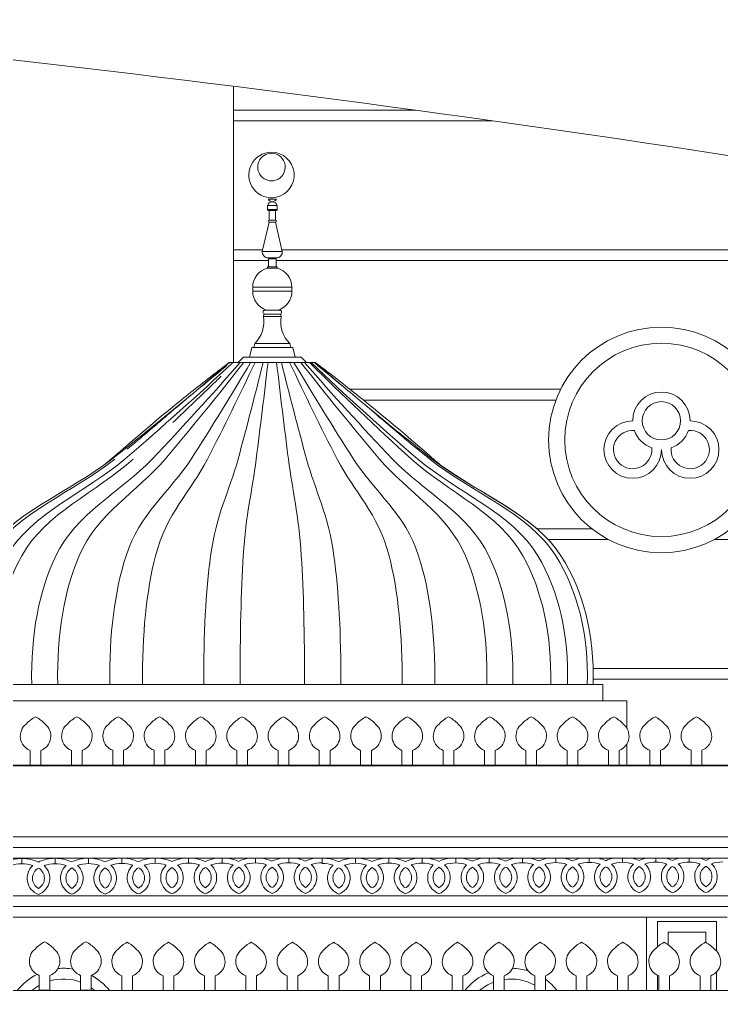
# Model space of a CAD drawing. Header units: inches. Extents: x -6210 to 141093, y -2740 to 21225.
# Drawn here: x 94578.4 to 94709.1, y 3374.3 to 3555.2 of the extents above; entities that cross this region are included whole.
import ezdxf

# ---------------------------------------------------------------- set-up
doc = ezdxf.new("R2010")
doc.units = ezdxf.units.IN
doc.header["$LTSCALE"] = 100
doc.header["$MEASUREMENT"] = 0
doc.layers.add('car area', color=53, linetype='Continuous')

msp = doc.modelspace()

# ---------------------------------------------------------------- linework, layer by layer
at = {"layer": 'car area', "linetype": 'Continuous', "lineweight": 0, "extrusion": (0, 1, 0)}
for p, q in [((94618.28068, 3542.77131), (94618.28068, 3491.33662)), ((94652.10788, 3538.33662), (94618.28068, 3538.33662)), ((94666.55679, 3536.33662), (94618.28068, 3536.33662)), ((94624.60415, 3520.5389), (94624.56385, 3519.85375)), ((94626.3679, 3520.5389), (94624.60415, 3520.5389)), ((94626.3679, 3520.5389), (94624.60415, 3520.5389)), ((94626.25975, 3521.77353), (94624.73591, 3521.77353)), ((94626.3679, 3520.5389), (94626.4082, 3519.85375)), ((94626.4082, 3519.85375), (94624.56385, 3519.85375)), ((94626.4082, 3519.85375), (94624.56385, 3519.85375)), ((94626.22393, 3519.65832), (94624.74812, 3519.65832)), ((94624.92154, 3519.65832), (94624.92154, 3517.8124)), ((94626.05051, 3519.65832), (94626.05051, 3517.8124)), ((94624.92154, 3517.44322), (94623.62515, 3512.0188)), ((94626.05051, 3517.8124), (94624.92154, 3517.8124)), ((94626.05051, 3517.8124), (94624.92154, 3517.8124)), ((94626.05051, 3517.44322), (94624.92154, 3517.44322)), ((94626.05051, 3517.44322), (94624.92154, 3517.44322)), ((94626.05051, 3517.44322), (94627.3469, 3512.0188)), ((94623.70111, 3512.33662), (94618.28068, 3512.33662)), ((94627.3469, 3512.0188), (94623.62515, 3512.0188)), ((94627.3469, 3512.0188), (94623.62515, 3512.0188)), ((94809.28068, 3512.33662), (94627.27095, 3512.33662)), ((94624.77304, 3510.33662), (94618.28068, 3510.33662)), ((94626.24516, 3510.79791), (94624.72689, 3510.79791)), ((94626.19902, 3510.61332), (94624.77304, 3510.61332)), ((94624.77304, 3510.61332), (94624.77304, 3509.13658)), ((94626.19902, 3510.61332), (94626.19902, 3509.13658)), ((94809.28068, 3510.33662), (94626.19902, 3510.33662)), ((94626.38361, 3509.13658), (94624.58845, 3509.13658)), ((94624.58845, 3509.13658), (94624.58845, 3508.90272)), ((94626.38361, 3508.90272), (94624.58845, 3508.90272)), ((94626.38361, 3508.90272), (94624.58845, 3508.90272)), ((94626.38361, 3509.13658), (94626.38361, 3508.90272)), ((94629.13815, 3505.33185), (94621.83391, 3505.33185)), ((94629.13815, 3504.59348), (94621.83391, 3504.59348)), ((94621.88005, 3505.33185), (94621.88005, 3504.59348)), ((94629.092, 3505.33185), (94629.092, 3504.59348)), ((94626.85882, 3501.08623), (94624.11323, 3501.08623)), ((94626.85882, 3500.34787), (94624.11323, 3500.34787)), ((94627.13826, 3499.91715), (94623.83379, 3499.91715)), ((94627.13826, 3499.91715), (94623.83379, 3499.91715)), ((94622.20639, 3494.84177), (94622.03138, 3494.1034)), ((94628.76566, 3494.84177), (94622.20639, 3494.84177)), ((94628.76566, 3494.84177), (94622.20639, 3494.84177)), ((94628.76566, 3494.84177), (94628.94067, 3494.1034)), ((94621.65197, 3494.1034), (94621.23502, 3492.34424)), ((94629.32008, 3494.1034), (94621.65197, 3494.1034)), ((94629.32008, 3494.1034), (94621.65197, 3494.1034)), ((94629.32008, 3494.1034), (94629.73704, 3492.34424)), ((94617.48603, 3491.33662), (94617.52603, 3491.33662)), ((94617.52603, 3491.33662), (94617.66871, 3491.33662)), ((94617.66871, 3491.33662), (94618.16252, 3491.33662)), ((94618.16252, 3491.33662), (94618.57661, 3491.33662)), ((94618.57661, 3491.33662), (94619.51589, 3491.33662)), ((94620.12768, 3492.34424), (94619.13575, 3491.33662)), ((94619.51589, 3491.33662), (94620.16085, 3491.33662)), ((94630.84437, 3492.34424), (94620.12768, 3492.34424)), ((94630.84437, 3492.34424), (94620.12768, 3492.34424)), ((94620.16085, 3491.33662), (94621.45366, 3491.33662)), ((94621.45366, 3491.33662), (94622.26636, 3491.33662)), ((94622.26636, 3491.33662), (94623.78615, 3491.33662)), ((94623.78615, 3491.33662), (94624.68703, 3491.33662)), ((94624.68703, 3491.33662), (94626.28503, 3491.33662)), ((94626.28503, 3491.33662), (94627.18591, 3491.33662)), ((94627.18591, 3491.33662), (94628.7057, 3491.33662)), ((94628.7057, 3491.33662), (94629.51839, 3491.33662)), ((94629.51839, 3491.33662), (94630.8112, 3491.33662)), ((94630.8112, 3491.33662), (94631.45616, 3491.33662)), ((94630.84437, 3492.34424), (94631.83631, 3491.33662)), ((94631.45616, 3491.33662), (94632.39544, 3491.33662)), ((94632.39544, 3491.33662), (94632.7152, 3491.33662)), ((94632.7152, 3491.33662), (94633.30334, 3491.33662)), ((94633.30334, 3491.33662), (94633.42014, 3491.33662)), ((94633.42014, 3491.33662), (94633.48603, 3491.33662)), ((94679.15216, 3486.33662), (94639.92936, 3486.33662)), ((94678.27314, 3484.33662), (94642.43569, 3484.33662)), ((94685.00014, 3460.33662), (94674.77847, 3460.33662)), ((94688.09023, 3458.33662), (94676.87111, 3458.33662)), ((94809.28068, 3458.33662), (94707.73314, 3458.33662)), ((94809.28068, 3434.33662), (94685.18997, 3434.33662)), ((94809.28068, 3432.33662), (94685.20503, 3432.33662)), ((94686.98603, 3431.33662), (94563.98603, 3431.33662)), ((94686.98603, 3428.33662), (94686.98603, 3431.33662)), ((94691.48603, 3428.33662), (94559.48603, 3428.33662)), ((94691.48603, 3423.21237), (94691.48603, 3428.33662)), ((94580.42353, 3416.3398), (94580.42352, 3419.08541)), ((94582.42352, 3419.08541), (94582.42353, 3416.33981)), ((94588.11103, 3416.33993), (94588.11102, 3419.08554)), ((94590.11102, 3419.08554), (94590.11103, 3416.33993)), ((94595.79853, 3416.34005), (94595.79852, 3419.08566)), ((94597.79852, 3419.08566), (94597.79853, 3416.34005)), ((94603.48603, 3416.34017), (94603.48602, 3419.08578)), ((94605.48602, 3419.08578), (94605.48603, 3416.34017)), ((94611.17353, 3416.33959), (94611.17352, 3419.0852)), ((94613.17352, 3419.0852), (94613.17353, 3416.3396)), ((94618.86103, 3416.33972), (94618.86102, 3419.08533)), ((94620.86102, 3419.08533), (94620.86103, 3416.33972)), ((94626.54853, 3416.33984), (94626.54852, 3419.08545)), ((94628.54852, 3419.08545), (94628.54853, 3416.33984)), ((94634.23603, 3416.33961), (94634.23602, 3419.08522)), ((94636.23602, 3419.08522), (94636.23603, 3416.33961)), ((94641.92353, 3416.33973), (94641.92352, 3419.08534)), ((94643.92352, 3419.08534), (94643.92353, 3416.33973)), ((94649.61103, 3416.33962), (94649.61102, 3419.08523)), ((94651.61102, 3419.08523), (94651.61103, 3416.33962)), ((94657.29853, 3416.33974), (94657.29852, 3419.08535)), ((94659.29852, 3419.08535), (94659.29853, 3416.33975)), ((94664.98603, 3416.33987), (94664.98602, 3419.08548)), ((94666.98602, 3419.08548), (94666.98603, 3416.33987)), ((94672.67353, 3416.33964), (94672.67352, 3419.08525)), ((94674.67352, 3419.08525), (94674.67353, 3416.33964)), ((94680.36103, 3416.33976), (94680.36102, 3419.08537)), ((94682.36102, 3419.08537), (94682.36103, 3416.33976)), ((94688.04853, 3416.33988), (94688.04852, 3419.08549)), ((94690.04852, 3419.08549), (94690.04853, 3416.33988)), ((94691.48603, 3416.33662), (94691.48603, 3420.28287)), ((94695.73603, 3416.34), (94695.73602, 3419.08561)), ((94697.73602, 3419.08561), (94697.73603, 3416.34001)), ((94703.42353, 3416.34013), (94703.42352, 3419.08574)), ((94705.42352, 3419.08574), (94705.42353, 3416.34013)), ((94831.98603, 3416.33662), (94503.72226, 3416.33662)), ((94537.9757, 3416.22445), (94627.79163, 3416.22445)), ((94582.42353, 3416.33981), (94580.42353, 3416.3398)), ((94590.11103, 3416.33993), (94588.11103, 3416.33993)), ((94597.79853, 3416.34005), (94595.79853, 3416.34005)), ((94605.48603, 3416.34017), (94603.48603, 3416.34017)), ((94613.17353, 3416.3396), (94611.17353, 3416.33959)), ((94620.86103, 3416.33972), (94618.86103, 3416.33972)), ((94628.54853, 3416.33984), (94626.54853, 3416.33984)), ((94627.79163, 3416.22445), (94831.98603, 3416.22445)), ((94636.23603, 3416.33961), (94634.23603, 3416.33961)), ((94643.92353, 3416.33973), (94641.92353, 3416.33973)), ((94651.61103, 3416.33962), (94649.61103, 3416.33962)), ((94659.29853, 3416.33975), (94657.29853, 3416.33974)), ((94666.98603, 3416.33987), (94664.98603, 3416.33987)), ((94674.67353, 3416.33964), (94672.67353, 3416.33964)), ((94682.36103, 3416.33976), (94680.36103, 3416.33976)), ((94690.04853, 3416.33988), (94688.04853, 3416.33988)), ((94697.73603, 3416.34001), (94695.73603, 3416.34)), ((94705.42353, 3416.34013), (94703.42353, 3416.34013)), ((94537.9757, 3402.99292), (94627.79163, 3402.99292)), ((94831.98603, 3402.99292), (94627.79163, 3402.99292)), ((94831.98603, 3400.99292), (94521.43442, 3400.99292)), ((94521.45427, 3398.99292), (94831.98603, 3398.99292)), ((94585.07044, 3398.97048), (94585.07044, 3397.97322)), ((94585.07044, 3397.97322), (94585.07044, 3398.97048)), ((94591.28254, 3398.99292), (94591.28254, 3397.99648)), ((94591.28254, 3397.99648), (94591.28254, 3398.99292)), ((94597.49464, 3398.99292), (94597.49464, 3398.01973)), ((94597.49464, 3398.01973), (94597.49464, 3398.99292)), ((94603.70674, 3398.99292), (94603.70674, 3398.04299)), ((94603.70674, 3398.04299), (94603.70674, 3398.99292)), ((94609.91884, 3398.99292), (94609.91884, 3398.06625)), ((94609.91884, 3398.06625), (94609.91884, 3398.99292)), ((94616.13094, 3398.99292), (94616.13094, 3398.0895)), ((94616.13094, 3398.0895), (94616.13094, 3398.99292)), ((94622.34304, 3398.99292), (94622.34304, 3398.11276)), ((94622.34304, 3398.11276), (94622.34304, 3398.99292)), ((94628.55514, 3398.99292), (94628.55514, 3398.13602)), ((94628.55514, 3398.13602), (94628.55514, 3398.99292)), ((94634.76724, 3398.99292), (94634.76724, 3398.15927)), ((94634.76724, 3398.01701), (94634.76724, 3398.99292)), ((94640.97934, 3398.99292), (94640.97934, 3398.04026)), ((94640.97934, 3398.04026), (94640.97934, 3398.99292)), ((94647.19144, 3398.99292), (94647.19144, 3398.06352)), ((94647.19144, 3398.06352), (94647.19144, 3398.99292)), ((94653.40354, 3398.99292), (94653.40354, 3398.08678)), ((94653.40354, 3398.08678), (94653.40354, 3398.99292)), ((94659.61564, 3398.99292), (94659.61564, 3398.11003)), ((94659.61564, 3398.11003), (94659.61564, 3398.99292)), ((94665.82774, 3398.99292), (94665.82774, 3398.13329)), ((94665.82774, 3398.13329), (94665.82774, 3398.99292)), ((94672.03984, 3398.99292), (94672.03984, 3398.15655)), ((94672.03984, 3398.15655), (94672.03984, 3398.99292)), ((94678.25194, 3398.99292), (94678.25194, 3398.1798)), ((94678.25194, 3398.1798), (94678.25194, 3398.99292)), ((94684.46404, 3398.99292), (94684.46404, 3398.20306)), ((94684.46404, 3398.20306), (94684.46404, 3398.99292)), ((94690.67614, 3398.99292), (94690.67614, 3398.22632)), ((94690.67614, 3398.22632), (94690.67614, 3398.99292)), ((94696.88824, 3398.99292), (94696.88824, 3398.24957)), ((94696.88824, 3398.24957), (94696.88824, 3398.99292)), ((94703.10034, 3398.99292), (94703.10034, 3398.27283)), ((94703.10034, 3398.27283), (94703.10034, 3398.99292)), ((94578.85834, 3398.94722), (94578.85834, 3397.94996)), ((94578.85834, 3397.94996), (94578.85834, 3398.94722)), ((94831.98603, 3391.99292), (94521.52374, 3391.99292)), ((94521.54358, 3389.99292), (94831.98603, 3389.99292)), ((94627.79163, 3387.99292), (94537.9757, 3387.99292)), ((94627.79163, 3387.99292), (94695.156, 3387.99292)), ((94695.156, 3387.99292), (94695.156, 3374.33662)), ((94695.156, 3387.99292), (94710.156, 3387.99292)), ((94697.17819, 3387.22445), (94708.17819, 3387.22445)), ((94697.17819, 3382.49358), (94697.17819, 3387.22445)), ((94708.17819, 3387.22445), (94708.17819, 3381.68315)), ((94706.17819, 3385.22445), (94699.17819, 3385.22445)), ((94699.17819, 3385.22445), (94699.17819, 3382.85856)), ((94706.17819, 3383.28708), (94706.17819, 3385.22445)), ((94708.17819, 3377.80674), (94708.17819, 3374.33662)), ((94582.10771, 3377.17572), (94582.10771, 3374.43011)), ((94584.10771, 3374.43011), (94584.10771, 3377.17572)), ((94589.79521, 3377.1756), (94589.79521, 3374.42999)), ((94591.79521, 3374.42999), (94591.79521, 3377.1756)), ((94597.47226, 3377.08255), (94597.47226, 3374.33694)), ((94599.47226, 3374.33694), (94599.47226, 3377.08255)), ((94605.15976, 3377.08277), (94605.15976, 3374.33717)), ((94607.15976, 3374.33716), (94607.15976, 3377.08277)), ((94612.84726, 3377.08265), (94612.84726, 3374.33704)), ((94614.84726, 3374.33704), (94614.84726, 3377.08265)), ((94620.53476, 3377.08253), (94620.53476, 3374.33692)), ((94622.53476, 3374.33692), (94622.53476, 3377.08253)), ((94628.22226, 3377.08264), (94628.22226, 3374.33703)), ((94630.22226, 3374.33703), (94630.22226, 3377.08264)), ((94635.90976, 3377.08252), (94635.90976, 3374.33691)), ((94637.90976, 3374.33691), (94637.90976, 3377.08252)), ((94643.59726, 3377.08251), (94643.59726, 3374.33691)), ((94645.59726, 3374.3369), (94645.59726, 3377.08251)), ((94651.28476, 3377.08297), (94651.28476, 3374.33737)), ((94653.28476, 3374.33736), (94653.28476, 3377.08297)), ((94658.97226, 3377.08285), (94658.97226, 3374.33724)), ((94660.97226, 3374.33724), (94660.97226, 3377.08285)), ((94666.65976, 3377.08273), (94666.65976, 3374.33712)), ((94668.65976, 3374.33712), (94668.65976, 3377.08273)), ((94674.34726, 3377.08261), (94674.34726, 3374.337)), ((94676.34726, 3374.337), (94676.34726, 3377.08261)), ((94682.03476, 3377.08249), (94682.03476, 3374.33688)), ((94684.03476, 3374.33688), (94684.03476, 3377.08249)), ((94689.72226, 3377.0826), (94689.72226, 3374.33699)), ((94691.72226, 3374.33699), (94691.72226, 3377.0826)), ((94697.17819, 3374.33662), (94697.17819, 3377.18137)), ((94697.40976, 3377.08247), (94697.40976, 3374.33687)), ((94699.40976, 3374.33686), (94699.40976, 3377.08247)), ((94705.09726, 3377.08282), (94705.09726, 3374.33721)), ((94707.09726, 3374.33721), (94707.09726, 3377.08282)), ((94876.47032, 3374.33662), (94503.74388, 3374.33662)), ((94582.10771, 3374.43011), (94584.10771, 3374.43011)), ((94589.79521, 3374.42999), (94591.79521, 3374.42999)), ((94597.47226, 3374.33694), (94599.47226, 3374.33694)), ((94605.15976, 3374.33717), (94607.15976, 3374.33716)), ((94612.84726, 3374.33704), (94614.84726, 3374.33704)), ((94620.53476, 3374.33692), (94622.53476, 3374.33692)), ((94628.22226, 3374.33703), (94630.22226, 3374.33703)), ((94635.90976, 3374.33691), (94637.90976, 3374.33691)), ((94643.59726, 3374.33691), (94645.59726, 3374.3369)), ((94651.28476, 3374.33737), (94653.28476, 3374.33736)), ((94658.97226, 3374.33724), (94660.97226, 3374.33724)), ((94666.65976, 3374.33712), (94668.65976, 3374.33712)), ((94674.34726, 3374.337), (94676.34726, 3374.337)), ((94682.03476, 3374.33688), (94684.03476, 3374.33688)), ((94689.72226, 3374.33699), (94691.72226, 3374.33699)), ((94697.40976, 3374.33687), (94699.40976, 3374.33686)), ((94699.17819, 3374.33686), (94699.17819, 3374.33662)), ((94705.09726, 3374.33721), (94707.09726, 3374.33721)), ((94706.17819, 3374.33662), (94706.17819, 3374.33721))]:
    msp.add_line(p, q, dxfattribs=at)
at = {"layer": 'car area', "linetype": 'Continuous', "lineweight": 0}
for centre, radius in [((94697.91169, 3476.89838), 21), ((94697.91169, 3476.89838), 18), ((94697.91169, 3480.4658), 3.56742)]:
    msp.add_circle(centre, radius, dxfattribs=at)
for centre, radius, start, end in [((94196.10471, 188.50168), 3423.06633, 78.99092358, 84.84426439), ((94194.928, 182.26676), 3387.06633, 79.54973553, 84.76932685), ((94625.35752, 3526.25682), 4.24062, 90.3154896, 282.0113987), ((94625.35623, 3527.73517), 2.57763, 90.4359276, 286.2804053), ((94625.31124, 3526.25182), 4.24561, 282.6363477, 89.6905406), ((94625.31124, 3527.72856), 2.58429, 287.2789929, 89.43734), ((94625.51141, 3520.35724), 0.92526, 91.5717031, 168.6771959), ((94625.52321, 3522.15834), 0.87631, 206.0479493, 268.3404788), ((94625.46065, 3520.35724), 0.92526, 11.3228041, 88.4282969), ((94625.47245, 3522.15834), 0.87631, 271.6595212, 333.9520507), ((94624.74812, 3519.84291), 0.18459, 176.6335393, 270), ((94626.22393, 3519.84291), 0.18459, 270, 3.3664607), ((94624.92154, 3517.62781), 0.18459, 90, 270), ((94626.05051, 3517.62781), 0.18459, 270, 90), ((94624.72689, 3511.90546), 1.10755, 174.1265465, 270), ((94626.24516, 3511.90546), 1.10755, 270, 5.8734535), ((94625.52574, 3505.33185), 3.69184, 104.707459, 180), ((94625.44631, 3505.33185), 3.69184, 0, 75.292541), ((94625.52574, 3504.59348), 3.69184, 180, 251.8051277), ((94625.44631, 3504.59348), 3.69184, 288.1948723, 0), ((94624.11323, 3500.71705), 0.36918, 90, 270), ((94624.19781, 3499.97868), 0.36918, 90, 189.5944037), ((94626.77424, 3499.97868), 0.36918, 350.4055963, 90), ((94626.85882, 3500.71705), 0.36918, 270, 90), ((94618.11866, 3498.95108), 5.79621, 314.8491409, 9.5944037), ((94632.85339, 3498.95108), 5.79621, 170.4055963, 225.1508591), ((94697.91169, 3480.4658), 5.35112, 0, 180), ((94692.56056, 3475.11467), 5.35112, 90, 0), ((94703.26281, 3475.11467), 5.35112, 180, 90), ((94692.56056, 3475.11467), 3.56742, 85.0010783, 4.9989217), ((94697.91169, 3480.4658), 5.35112, 199.6253966, 250.3746034), ((94703.26281, 3475.11467), 3.56742, 175.0010783, 94.9989217), ((94697.91169, 3480.4658), 5.35112, 289.6253966, 340.3746034), ((94584.34487, 3419.70303), 6.34226, 117.4268136, 137.6041199), ((94578.50218, 3419.70303), 6.34226, 42.3958801, 62.5731864), ((94592.03237, 3419.70315), 6.34226, 117.4268136, 137.6041199), ((94586.18968, 3419.70315), 6.34226, 42.3958801, 62.5731864), ((94599.71987, 3419.70327), 6.34226, 117.4268136, 137.6041199), ((94593.87718, 3419.70327), 6.34226, 42.3958801, 62.5731864), ((94607.40737, 3419.70339), 6.34226, 117.4268136, 137.6041199), ((94601.56468, 3419.70339), 6.34226, 42.3958801, 62.5731864), ((94615.09487, 3419.70282), 6.34226, 117.4268136, 137.6041199), ((94609.25218, 3419.70282), 6.34226, 42.3958801, 62.5731864), ((94622.78237, 3419.70294), 6.34226, 117.4268136, 137.6041199), ((94616.93968, 3419.70294), 6.34226, 42.3958801, 62.5731864), ((94630.46987, 3419.70306), 6.34226, 117.4268136, 137.6041199), ((94624.62718, 3419.70306), 6.34226, 42.3958801, 62.5731864), ((94638.15737, 3419.70283), 6.34226, 117.4268136, 137.6041199), ((94632.31468, 3419.70283), 6.34226, 42.3958801, 62.5731864), ((94645.84487, 3419.70296), 6.34226, 117.4268136, 137.6041199), ((94640.00218, 3419.70296), 6.34226, 42.3958801, 62.5731864), ((94653.53237, 3419.70285), 6.34226, 117.4268136, 137.6041199), ((94647.68968, 3419.70285), 6.34226, 42.3958801, 62.5731864), ((94661.21987, 3419.70297), 6.34226, 117.4268136, 137.6041199), ((94655.37718, 3419.70297), 6.34226, 42.3958801, 62.5731864), ((94668.90737, 3419.70309), 6.34226, 117.4268136, 137.6041199), ((94663.06468, 3419.70309), 6.34226, 42.3958801, 62.5731864), ((94676.59487, 3419.70286), 6.34226, 117.4268136, 137.6041199), ((94670.75218, 3419.70286), 6.34226, 42.3958801, 62.5731864), ((94684.28237, 3419.70298), 6.34226, 117.4268136, 137.6041199), ((94678.43968, 3419.70298), 6.34226, 42.3958801, 62.5731864), ((94691.96987, 3419.70311), 6.34226, 117.4268136, 137.6041199), ((94686.12718, 3419.70311), 6.34226, 42.3958801, 62.5731864), ((94699.65737, 3419.70323), 6.34226, 117.4268136, 137.6041199), ((94693.81468, 3419.70323), 6.34226, 42.3958801, 62.5731864), ((94707.34487, 3419.70335), 6.34226, 117.4268136, 137.6041199), ((94701.50218, 3419.70335), 6.34226, 42.3958801, 62.5731864), ((94581.42353, 3421.74754), 2.84375, 128.2985857, 249.4118283), ((94581.42353, 3421.74754), 2.84375, 290.588166, 51.7014143), ((94589.11103, 3421.74766), 2.84375, 128.2985857, 249.4118283), ((94589.11103, 3421.74766), 2.84375, 290.588166, 51.7014143), ((94596.79853, 3421.74778), 2.84375, 128.2985857, 249.4118283), ((94596.79853, 3421.74778), 2.84375, 290.588166, 51.7014143), ((94604.48603, 3421.74791), 2.84375, 128.2985857, 249.4118283), ((94604.48603, 3421.74791), 2.84375, 290.588166, 51.7014143), ((94612.17353, 3421.74733), 2.84375, 128.2985857, 249.4118283), ((94612.17353, 3421.74733), 2.84375, 290.588166, 51.7014143), ((94619.86103, 3421.74745), 2.84375, 128.2985857, 249.4118283), ((94619.86103, 3421.74745), 2.84375, 290.588166, 51.7014143), ((94627.54853, 3421.74757), 2.84375, 128.2985857, 249.4118283), ((94627.54853, 3421.74757), 2.84375, 290.588166, 51.7014143), ((94635.23603, 3421.74735), 2.84375, 128.2985857, 249.4118283), ((94635.23603, 3421.74735), 2.84375, 290.588166, 51.7014143), ((94642.92353, 3421.74747), 2.84375, 128.2985857, 249.4118283), ((94642.92353, 3421.74747), 2.84375, 290.588166, 51.7014143), ((94650.61103, 3421.74736), 2.84375, 128.2985857, 249.4118283), ((94650.61103, 3421.74736), 2.84375, 290.588166, 51.7014143), ((94658.29853, 3421.74748), 2.84375, 128.2985857, 249.4118283), ((94658.29853, 3421.74748), 2.84375, 290.588166, 51.7014143), ((94665.98603, 3421.7476), 2.84375, 128.2985857, 249.4118283), ((94665.98603, 3421.7476), 2.84375, 290.588166, 51.7014143), ((94673.67353, 3421.74737), 2.84375, 128.2985857, 249.4118283), ((94673.67353, 3421.74737), 2.84375, 290.588166, 51.7014143), ((94681.36103, 3421.7475), 2.84375, 128.2985857, 249.4118283), ((94681.36103, 3421.7475), 2.84375, 290.588166, 51.7014143), ((94689.04853, 3421.74762), 2.84375, 128.2985857, 249.4118283), ((94689.04853, 3421.74762), 2.84375, 290.588166, 51.7014143), ((94696.73603, 3421.74774), 2.84375, 128.2985857, 249.4118283), ((94696.73603, 3421.74774), 2.84375, 290.588166, 51.7014143), ((94704.42353, 3421.74786), 2.84375, 128.2985857, 249.4118283), ((94704.42353, 3421.74786), 2.84375, 290.588166, 51.7014143), ((94585.07044, 3391.64832), 7.32216, 90, 115.3146468), ((94585.07044, 3391.64832), 7.32216, 65.1143541, 90), ((94591.28254, 3391.67158), 7.32216, 90.8578938, 115.3146468), ((94591.28254, 3391.67158), 7.32216, 65.1143541, 89.1421062), ((94597.49464, 3391.69484), 7.32216, 94.6477381, 115.3146468), ((94597.49464, 3391.69484), 7.32216, 65.1143541, 85.3522619), ((94603.70674, 3391.71809), 7.32216, 96.5183658, 115.3146468), ((94603.70674, 3391.71809), 7.32216, 65.1143541, 83.4816342), ((94609.91884, 3391.74135), 7.32216, 97.9623433, 115.3146468), ((94609.91884, 3391.74135), 7.32216, 65.1143541, 82.0376567), ((94616.13094, 3391.76461), 7.32216, 99.1831899, 115.3146468), ((94616.13094, 3391.76461), 7.32216, 65.1143541, 80.8168101), ((94622.34304, 3391.78786), 7.32216, 100.260865, 115.3146468), ((94622.34304, 3391.78786), 7.32216, 65.1143541, 79.739135), ((94628.55514, 3391.81112), 7.32216, 101.2366404, 115.3146468), ((94628.55514, 3391.81112), 7.32216, 65.1143541, 78.7633596), ((94634.76724, 3391.83438), 7.32216, 102.1351245, 115.3146468), ((94634.76724, 3391.69211), 7.32216, 65.1143541, 85.6232859), ((94640.97934, 3391.71537), 7.32216, 96.3277685, 115.3146468), ((94640.97934, 3391.71537), 7.32216, 65.1143541, 83.6722315), ((94647.19144, 3391.73862), 7.32216, 97.8069115, 115.3146468), ((94647.19144, 3391.73862), 7.32216, 65.1143541, 82.1930885), ((94653.40354, 3391.76188), 7.32216, 99.048609, 115.3146468), ((94653.40354, 3391.76188), 7.32216, 65.1143541, 80.951391), ((94659.61564, 3391.78514), 7.32216, 100.1404675, 115.3146468), ((94659.61564, 3391.78514), 7.32216, 65.1143541, 79.8595325), ((94665.82774, 3391.80839), 7.32216, 101.1266885, 115.3146468), ((94665.82774, 3391.80839), 7.32216, 65.1143541, 78.8733115), ((94672.03984, 3391.83165), 7.32216, 102.0332757, 115.3146468), ((94672.03984, 3391.83165), 7.32216, 65.1143541, 77.9667243), ((94678.25194, 3391.85491), 7.32216, 102.877062, 115.3146468), ((94678.25194, 3391.85491), 7.32216, 65.1143541, 77.122938), ((94684.46404, 3391.87816), 7.32216, 103.6696838, 115.3146468), ((94684.46404, 3391.87816), 7.32216, 65.1143541, 76.3303162), ((94690.67614, 3391.90142), 7.32216, 104.419583, 115.3146468), ((94690.67614, 3391.90142), 7.32216, 65.1143541, 75.580417), ((94696.88824, 3391.92468), 7.32216, 105.133114, 115.3146468), ((94696.88824, 3391.92468), 7.32216, 65.1143541, 74.866886), ((94703.10034, 3391.94793), 7.32216, 105.8152019, 115.3146468), ((94703.10034, 3391.94793), 7.32216, 65.1143541, 74.1847981), ((94709.31245, 3391.97119), 7.32216, 106.4697554, 115.3146468), ((94578.85834, 3391.62507), 7.32216, 90, 115.3146468), ((94578.86045, 3391.61337), 6.3366, 90.0190987, 108.9756396), ((94578.85834, 3391.62507), 7.32216, 65.1143541, 90), ((94578.86045, 3391.61337), 6.3366, 71.2319189, 90.0190987), ((94583.04806, 3395.25579), 3.18973, 132.3525343, 250.1389957), ((94583.04806, 3395.25579), 2.18973, 119.6625692, 240.3374308), ((94580.88071, 3395.25579), 3.18973, 289.8610043, 48.0713122), ((94580.88071, 3395.25579), 2.18973, 299.6625692, 60.3374308), ((94585.07255, 3391.63662), 6.3366, 90.0190987, 108.9756396), ((94585.07255, 3391.63662), 6.3366, 71.2319189, 90.0190987), ((94589.26016, 3395.27904), 3.18973, 132.3525343, 250.1389957), ((94589.26016, 3395.27904), 2.18973, 119.6625692, 240.3374308), ((94587.09281, 3395.27904), 3.18973, 289.8610043, 48.0713122), ((94587.09281, 3395.27904), 2.18973, 299.6625692, 60.3374308), ((94591.28465, 3391.65988), 6.3366, 90.0190987, 108.9756396), ((94591.28465, 3391.65988), 6.3366, 71.2319189, 90.0190987), ((94595.47226, 3395.3023), 3.18973, 132.3525343, 250.1389957), ((94595.47226, 3395.3023), 2.18973, 119.6625692, 240.3374308), ((94593.30491, 3395.3023), 3.18973, 289.8610043, 48.0713122), ((94593.30491, 3395.3023), 2.18973, 299.6625692, 60.3374308), ((94597.49675, 3391.68313), 6.3366, 90.0190987, 108.9756396), ((94597.49675, 3391.68313), 6.3366, 71.2319189, 90.0190987), ((94601.68436, 3395.32556), 3.18973, 132.3525343, 250.1389957), ((94601.68436, 3395.32556), 2.18973, 119.6625692, 240.3374308), ((94599.51701, 3395.32556), 3.18973, 289.8610043, 48.0713122), ((94599.51701, 3395.32556), 2.18973, 299.6625692, 60.3374308), ((94603.70885, 3391.70639), 6.3366, 90.0190987, 108.9756396), ((94603.70885, 3391.70639), 6.3366, 71.2319189, 90.0190987), ((94607.89646, 3395.34881), 3.18973, 132.3525343, 250.1389957), ((94607.89646, 3395.34881), 2.18973, 119.6625692, 240.3374308), ((94605.72911, 3395.34881), 3.18973, 289.8610043, 48.0713122), ((94605.72911, 3395.34881), 2.18973, 299.6625692, 60.3374308), ((94609.92095, 3391.72965), 6.3366, 90.0190987, 108.9756396), ((94609.92095, 3391.72965), 6.3366, 71.2319189, 90.0190987), ((94614.10856, 3395.37207), 3.18973, 132.3525343, 250.1389957), ((94614.10856, 3395.37207), 2.18973, 119.6625692, 240.3374308), ((94611.94121, 3395.37207), 3.18973, 289.8610043, 48.0713122), ((94611.94121, 3395.37207), 2.18973, 299.6625692, 60.3374308), ((94616.13305, 3391.7529), 6.3366, 90.0190987, 108.9756396), ((94616.13305, 3391.7529), 6.3366, 71.2319189, 90.0190987), ((94620.32066, 3395.39533), 3.18973, 132.3525343, 250.1389957), ((94620.32066, 3395.39533), 2.18973, 119.6625692, 240.3374308), ((94618.15331, 3395.39533), 3.18973, 289.8610043, 48.0713122), ((94618.15331, 3395.39533), 2.18973, 299.6625692, 60.3374308), ((94622.34515, 3391.77616), 6.3366, 90.0190987, 108.9756396), ((94622.34515, 3391.77616), 6.3366, 71.2319189, 90.0190987), ((94626.53276, 3395.41858), 3.18973, 132.3525343, 250.1389957), ((94626.53276, 3395.41858), 2.18973, 119.6625692, 240.3374308), ((94624.36541, 3395.41858), 3.18973, 289.8610043, 48.0713122), ((94624.36541, 3395.41858), 2.18973, 299.6625692, 60.3374308), ((94628.55725, 3391.79942), 6.3366, 90.0190987, 108.9756396), ((94628.55725, 3391.79942), 6.3366, 71.2319189, 90.0190987), ((94632.74487, 3395.44184), 3.18973, 132.3525343, 250.1389957), ((94632.74487, 3395.44184), 2.18973, 119.6625692, 240.3374308), ((94630.57751, 3395.44184), 3.18973, 289.8610043, 48.0713122), ((94630.57751, 3395.44184), 2.18973, 299.6625692, 60.3374308), ((94634.76935, 3391.82267), 6.3366, 90.0190987, 108.9756396), ((94634.76935, 3391.68041), 6.3366, 71.2319189, 90.0190987), ((94638.95697, 3395.32283), 3.18973, 132.3525343, 250.1389957), ((94638.95697, 3395.32283), 2.18973, 119.6625692, 240.3374308), ((94636.78961, 3395.32283), 3.18973, 289.8610043, 48.0713122), ((94636.78961, 3395.32283), 2.18973, 299.6625692, 60.3374308), ((94640.98145, 3391.70367), 6.3366, 90.0190987, 108.9756396), ((94640.98145, 3391.70367), 6.3366, 71.2319189, 90.0190987), ((94645.16907, 3395.34609), 3.18973, 132.3525343, 250.1389957), ((94645.16907, 3395.34609), 2.18973, 119.6625692, 240.3374308), ((94643.00171, 3395.34609), 3.18973, 289.8610043, 48.0713122), ((94643.00171, 3395.34609), 2.18973, 299.6625692, 60.3374308), ((94647.19355, 3391.72692), 6.3366, 90.0190987, 108.9756396), ((94647.19355, 3391.72692), 6.3366, 71.2319189, 90.0190987), ((94651.38117, 3395.36934), 3.18973, 132.3525343, 250.1389957), ((94651.38117, 3395.36934), 2.18973, 119.6625692, 240.3374308), ((94649.21381, 3395.36934), 3.18973, 289.8610043, 48.0713122), ((94649.21381, 3395.36934), 2.18973, 299.6625692, 60.3374308), ((94653.40565, 3391.75018), 6.3366, 90.0190987, 108.9756396), ((94653.40565, 3391.75018), 6.3366, 71.2319189, 90.0190987), ((94657.59327, 3395.3926), 3.18973, 132.3525343, 250.1389957), ((94657.59327, 3395.3926), 2.18973, 119.6625692, 240.3374308), ((94655.42592, 3395.3926), 3.18973, 289.8610043, 48.0713122), ((94655.42592, 3395.3926), 2.18973, 299.6625692, 60.3374308), ((94659.61775, 3391.77344), 6.3366, 90.0190987, 108.9756396), ((94659.61775, 3391.77344), 6.3366, 71.2319189, 90.0190987), ((94663.80537, 3395.41586), 3.18973, 132.3525343, 250.1389957), ((94663.80537, 3395.41586), 2.18973, 119.6625692, 240.3374308), ((94661.63802, 3395.41586), 3.18973, 289.8610043, 48.0713122), ((94661.63802, 3395.41586), 2.18973, 299.6625692, 60.3374308), ((94665.82985, 3391.79669), 6.3366, 90.0190987, 108.9756396), ((94665.82985, 3391.79669), 6.3366, 71.2319189, 90.0190987), ((94670.01747, 3395.43911), 3.18973, 132.3525343, 250.1389957), ((94670.01747, 3395.43911), 2.18973, 119.6625692, 240.3374308), ((94667.85012, 3395.43911), 3.18973, 289.8610043, 48.0713122), ((94667.85012, 3395.43911), 2.18973, 299.6625692, 60.3374308), ((94672.04195, 3391.81995), 6.3366, 90.0190987, 108.9756396), ((94672.04195, 3391.81995), 6.3366, 71.2319189, 90.0190987), ((94676.22957, 3395.46237), 3.18973, 132.3525343, 250.1389957), ((94676.22957, 3395.46237), 2.18973, 119.6625692, 240.3374308), ((94674.06222, 3395.46237), 3.18973, 289.8610043, 48.0713122), ((94674.06222, 3395.46237), 2.18973, 299.6625692, 60.3374308), ((94678.25406, 3391.84321), 6.3366, 90.0190987, 108.9756396), ((94678.25406, 3391.84321), 6.3366, 71.2319189, 90.0190987), ((94682.44167, 3395.48563), 3.18973, 132.3525343, 250.1389957), ((94682.44167, 3395.48563), 2.18973, 119.6625692, 240.3374308), ((94680.27432, 3395.48563), 3.18973, 289.8610043, 48.0713122), ((94680.27432, 3395.48563), 2.18973, 299.6625692, 60.3374308), ((94684.46616, 3391.86646), 6.3366, 90.0190987, 108.9756396), ((94684.46616, 3391.86646), 6.3366, 71.2319189, 90.0190987), ((94688.65377, 3395.50888), 3.18973, 132.3525343, 250.1389957), ((94688.65377, 3395.50888), 2.18973, 119.6625692, 240.3374308), ((94686.48642, 3395.50888), 3.18973, 289.8610043, 48.0713122), ((94686.48642, 3395.50888), 2.18973, 299.6625692, 60.3374308), ((94690.67826, 3391.88972), 6.3366, 90.0190987, 108.9756396), ((94690.67826, 3391.88972), 6.3366, 71.2319189, 90.0190987), ((94694.86587, 3395.53214), 3.18973, 132.3525343, 250.1389957), ((94694.86587, 3395.53214), 2.18973, 119.6625692, 240.3374308), ((94692.69852, 3395.53214), 3.18973, 289.8610043, 48.0713122), ((94692.69852, 3395.53214), 2.18973, 299.6625692, 60.3374308), ((94696.89036, 3391.91298), 6.3366, 90.0190987, 108.9756396), ((94696.89036, 3391.91298), 6.3366, 71.2319189, 90.0190987), ((94701.07797, 3395.5554), 3.18973, 132.3525343, 250.1389957), ((94701.07797, 3395.5554), 2.18973, 119.6625692, 240.3374308), ((94698.91062, 3395.5554), 3.18973, 289.8610043, 48.0713122), ((94698.91062, 3395.5554), 2.18973, 299.6625692, 60.3374308), ((94703.10246, 3391.93623), 6.3366, 90.0190987, 108.9756396), ((94703.10246, 3391.93623), 6.3366, 71.2319189, 90.0190987), ((94707.29007, 3395.57865), 3.18973, 132.3525343, 250.1389957), ((94707.29007, 3395.57865), 2.18973, 119.6625692, 240.3374308), ((94705.12272, 3395.57865), 3.18973, 289.8610043, 48.0713122), ((94705.12272, 3395.57865), 2.18973, 299.6625692, 60.3374308), ((94709.31456, 3391.95949), 6.3366, 90.0190987, 108.9756396), ((94586.02905, 3377.79333), 6.34226, 117.4268136, 137.6041199), ((94580.18637, 3377.79333), 6.34226, 42.3958801, 62.5731864), ((94593.71655, 3377.79321), 6.34226, 117.4268136, 137.6041199), ((94587.87387, 3377.79321), 6.34226, 42.3958801, 62.5731864), ((94601.3936, 3377.70016), 6.34226, 117.4268136, 137.6041199), ((94595.55092, 3377.70016), 6.34226, 42.3958801, 62.5731864), ((94609.0811, 3377.70039), 6.34226, 117.4268136, 137.6041199), ((94603.23842, 3377.70039), 6.34226, 42.3958801, 62.5731864), ((94616.7686, 3377.70027), 6.34226, 117.4268136, 137.6041199), ((94610.92592, 3377.70027), 6.34226, 42.3958801, 62.5731864), ((94624.4561, 3377.70014), 6.34226, 117.4268136, 137.6041199), ((94618.61342, 3377.70014), 6.34226, 42.3958801, 62.5731864), ((94632.1436, 3377.70025), 6.34226, 117.4268136, 137.6041199), ((94626.30092, 3377.70025), 6.34226, 42.3958801, 62.5731864), ((94639.8311, 3377.70013), 6.34226, 117.4268136, 137.6041199), ((94633.98842, 3377.70013), 6.34226, 42.3958801, 62.5731864), ((94647.5186, 3377.70013), 6.34226, 117.4268136, 137.6041199), ((94641.67592, 3377.70013), 6.34226, 42.3958801, 62.5731864), ((94655.2061, 3377.70059), 6.34226, 117.4268136, 137.6041199), ((94649.36342, 3377.70059), 6.34226, 42.3958801, 62.5731864), ((94662.8936, 3377.70047), 6.34226, 117.4268136, 137.6041199), ((94657.05092, 3377.70047), 6.34226, 42.3958801, 62.5731864), ((94670.5811, 3377.70034), 6.34226, 117.4268136, 137.6041199), ((94664.73842, 3377.70034), 6.34226, 42.3958801, 62.5731864), ((94678.2686, 3377.70022), 6.34226, 117.4268136, 137.6041199), ((94672.42592, 3377.70022), 6.34226, 42.3958801, 62.5731864), ((94685.9561, 3377.7001), 6.34226, 117.4268136, 137.6041199), ((94680.11342, 3377.7001), 6.34226, 42.3958801, 62.5731864), ((94693.6436, 3377.70021), 6.34226, 117.4268136, 137.6041199), ((94687.80092, 3377.70021), 6.34226, 42.3958801, 62.5731864), ((94701.3311, 3377.70009), 6.34226, 117.4268136, 137.6041199), ((94695.48842, 3377.70009), 6.34226, 42.3958801, 62.5731864), ((94709.0186, 3377.70043), 6.34226, 117.4268136, 137.6041199), ((94703.17592, 3377.70043), 6.34226, 42.3958801, 62.5731864), ((94583.10771, 3379.83784), 2.84375, 128.2985857, 249.411834), ((94583.10771, 3379.83784), 2.84375, 290.5881717, 51.7014143), ((94590.79521, 3379.83772), 2.84375, 128.2985857, 249.411834), ((94590.79521, 3379.83772), 2.84375, 290.5881717, 51.7014143), ((94598.47226, 3379.74467), 2.84375, 128.2985857, 249.411834), ((94598.47226, 3379.74467), 2.84375, 290.5881717, 51.7014143), ((94606.15976, 3379.7449), 2.84375, 128.2985857, 249.411834), ((94606.15976, 3379.7449), 2.84375, 290.5881717, 51.7014143), ((94613.84726, 3379.74478), 2.84375, 128.2985857, 249.411834), ((94613.84726, 3379.74478), 2.84375, 290.5881717, 51.7014143), ((94621.53476, 3379.74466), 2.84375, 128.2985857, 249.411834), ((94621.53476, 3379.74466), 2.84375, 290.5881717, 51.7014143), ((94629.22226, 3379.74477), 2.84375, 128.2985857, 249.411834), ((94629.22226, 3379.74477), 2.84375, 290.5881717, 51.7014143), ((94636.90976, 3379.74465), 2.84375, 128.2985857, 249.411834), ((94636.90976, 3379.74465), 2.84375, 290.5881717, 51.7014143), ((94644.59726, 3379.74464), 2.84375, 128.2985857, 249.411834), ((94644.59726, 3379.74464), 2.84375, 290.5881717, 51.7014143), ((94652.28476, 3379.7451), 2.84375, 128.2985857, 249.411834), ((94652.28476, 3379.7451), 2.84375, 290.5881717, 51.7014143), ((94659.97226, 3379.74498), 2.84375, 128.2985857, 249.411834), ((94659.97226, 3379.74498), 2.84375, 290.5881717, 51.7014143), ((94667.65976, 3379.74486), 2.84375, 128.2985857, 249.411834), ((94667.65976, 3379.74486), 2.84375, 290.5881717, 51.7014143), ((94675.34726, 3379.74473), 2.84375, 128.2985857, 249.411834), ((94675.34726, 3379.74473), 2.84375, 290.5881717, 51.7014143), ((94683.03476, 3379.74461), 2.84375, 128.2985857, 249.411834), ((94683.03476, 3379.74461), 2.84375, 290.5881717, 51.7014143), ((94690.72226, 3379.74472), 2.84375, 128.2985857, 249.411834), ((94690.72226, 3379.74472), 2.84375, 290.5881717, 51.7014143), ((94698.40976, 3379.7446), 2.84375, 128.2985857, 249.411834), ((94698.40976, 3379.7446), 2.84375, 290.5881717, 51.7014143), ((94706.09726, 3379.74494), 2.84375, 128.2985857, 249.411834), ((94706.09726, 3379.74494), 2.84375, 290.5881717, 51.7014143), ((94586.59744, 3367.48954), 11, 116.2848685, 141.5038955), ((94586.59744, 3367.48954), 11, 80.7018864, 95.2765939), ((94669.91289, 3367.48954), 11, 112.3799333, 141.5038955), ((94669.91289, 3367.48954), 11, 73.2426999, 88.4549926), ((94586.59744, 3367.48954), 9, 69.1877096, 106.0595891), ((94586.59744, 3367.48954), 11, 38.4961045, 61.7471421), ((94669.91289, 3367.48954), 9, 111.1898359, 130.4664444), ((94669.91289, 3367.48954), 9, 60.4813098, 98.0036919), ((94669.91289, 3367.48954), 11, 38.4961045, 54.2010699), ((94586.59744, 3367.48954), 9, 119.9245562, 130.4664444), ((94586.59744, 3367.48954), 9, 49.5335556, 54.7230239), ((94669.91289, 3367.48954), 9, 49.5335556, 49.5372663)]:
    msp.add_arc(centre, radius, start, end, dxfattribs=at)
for points, knots in [([(94594.44473, 3472.43354), (94598.72458, 3476.0493), (94602.91053, 3479.77783), (94609.59111, 3485.19817), (94611.94285, 3487.06164), (94615.104, 3489.51287), (94615.89641, 3490.12289), (94616.9557, 3490.93264), (94617.22075, 3491.13478), (94617.48603, 3491.33662)], [0.25700045, 0.25700045, 0.25700045, 0.25700045, 17.065234985, 17.065234985, 26.065744618, 26.065744618, 29.06576161, 29.06576161, 30.065762218, 30.065762218, 30.065762218, 30.065762218]), ([(94633.48603, 3491.33662), (94633.74198, 3491.14165), (94634.0012, 3490.94392), (94634.96339, 3490.20824), (94635.66665, 3489.66727), (94638.47229, 3487.49516), (94640.56185, 3485.84629), (94647.07124, 3480.60234), (94651.49722, 3476.83095), (94655.88064, 3472.98998), (94656.06902, 3472.82707), (94656.34417, 3472.59183), (94656.44304, 3472.508), (94656.59558, 3472.3795), (94656.6535, 3472.33115), (94656.72866, 3472.26872), (94656.75153, 3472.2499), (94656.7741, 3472.23141), (94656.77856, 3472.22778), (94656.77856, 3472.22778)], [0, 0, 0, 0, 0.975053488, 0.975053488, 3.636869895, 3.636869895, 11.621981909, 11.621981909, 28.714859314, 28.714859314, 29.474033851, 29.474033851, 29.935458611, 29.935458611, 30.360347609, 30.360347609, 30.735511546, 30.735511546, 31.007669572, 31.007669572, 31.007669572, 31.007669572]), ([(94598.50129, 3475.21239), (94598.50136, 3475.21245), (94598.50143, 3475.2125), (94598.50164, 3475.21267), (94598.50178, 3475.21279), (94598.5022, 3475.21313), (94598.50248, 3475.21335), (94598.50332, 3475.21403), (94598.50388, 3475.21448), (94598.51051, 3475.21984), (94598.51658, 3475.22475), (94598.58739, 3475.28205), (94598.65203, 3475.33451), (94598.80263, 3475.45705), (94598.88853, 3475.52719), (94601.52445, 3477.68707), (94604.04898, 3479.90834), (94608.4062, 3483.61352), (94610.27581, 3485.18305), (94612.76655, 3487.24504), (94613.38894, 3487.758), (94614.21542, 3488.43765), (94614.42174, 3488.60719), (94614.69609, 3488.83265), (94614.76461, 3488.88897), (94615.5188, 3489.50887), (94616.19996, 3490.06388), (94616.89779, 3490.66304), (94616.95517, 3490.71262), (94617.01812, 3490.76746), (94617.02352, 3490.77217), (94617.03292, 3490.78037), (94617.03692, 3490.78386), (94617.04117, 3490.78758), (94617.04142, 3490.7878), (94617.04179, 3490.78813), (94617.04192, 3490.78823), (94617.04204, 3490.78834)], [0, 0, 0, 0, 0.000270489, 0.000270489, 0.000811468, 0.000811468, 0.001893426, 0.001893426, 0.004057341, 0.004057341, 0.027560728, 0.027560728, 0.278266229, 0.278266229, 0.612537982, 0.612537982, 10.551559544, 10.551559544, 18.033118828, 18.033118828, 20.526228902, 20.526228902, 21.357199967, 21.357199967, 21.634182672, 21.634182672, 24.409134255, 24.409134255, 24.65843297, 24.65843297, 24.681804329, 24.681804329, 24.699115664, 24.699115664, 24.700197621, 24.700197621, 24.7007386, 24.7007386, 24.7007386, 24.7007386]), ([(94633.74989, 3490.94578), (94633.75033, 3490.94539), (94633.75078, 3490.945), (94633.75299, 3490.94306), (94633.75477, 3490.94151), (94633.76363, 3490.93377), (94633.77072, 3490.92758), (94633.80315, 3490.89928), (94633.82845, 3490.87725), (94634.25109, 3490.51024), (94634.64503, 3490.18016), (94636.07544, 3488.9882), (94637.13105, 3488.12077), (94638.53729, 3486.95501), (94638.88915, 3486.66285), (94639.35859, 3486.27226), (94639.47598, 3486.17453), (94641.94412, 3484.11824), (94644.30258, 3482.12087), (94647.73743, 3479.19359), (94648.80506, 3478.28173), (94650.66348, 3476.71114), (94651.45217, 3476.05013), (94652.44242, 3475.23789), (94652.63782, 3475.07847), (94652.90695, 3474.86018), (94652.98039, 3474.80074), (94653.06766, 3474.73028), (94653.08144, 3474.71916), (94653.09712, 3474.7065), (94653.09903, 3474.70497), (94653.10093, 3474.70343)], [0, 0, 0, 0, 0.00183726, 0.00183726, 0.0091863, 0.0091863, 0.038582541, 0.038582541, 0.143726006, 0.143726006, 1.796540241, 1.796540241, 6.031686331, 6.031686331, 7.442733252, 7.442733252, 7.913072784, 7.913072784, 17.329977518, 17.329977518, 21.546493972, 21.546493972, 24.632420679, 24.632420679, 25.388966142, 25.388966142, 25.672657706, 25.672657706, 25.725848863, 25.725848863, 25.733197903, 25.733197903, 25.733197903, 25.733197903]), ([(94606.98471, 3480.16605), (94606.98489, 3480.16622), (94606.98506, 3480.16638), (94606.98594, 3480.16721), (94606.98665, 3480.16787), (94606.98938, 3480.17043), (94606.9914, 3480.17233), (94607.16632, 3480.3363), (94607.33901, 3480.49854), (94607.97125, 3481.09374), (94608.42919, 3481.52715), (94609.6859, 3482.7209), (94610.47932, 3483.47928), (94611.52523, 3484.4813), (94611.78572, 3484.73107), (94612.13176, 3485.06311), (94612.21816, 3485.14604), (94613.16765, 3486.05755), (94614.02031, 3486.87727), (94615.08267, 3487.90564), (94615.30308, 3488.11945), (94615.60545, 3488.41373), (94615.68785, 3488.49402), (94615.83196, 3488.63466), (94615.8937, 3488.69498), (94615.96122, 3488.76102), (94615.967, 3488.76668), (94615.9754, 3488.77489), (94615.97801, 3488.77744), (94615.98192, 3488.78127), (94615.98322, 3488.78255), (94615.98518, 3488.78446), (94615.98583, 3488.7851), (94615.98656, 3488.78582), (94615.98665, 3488.7859), (94615.98673, 3488.78598)], [0, 0, 0, 0, 0.000765369, 0.000765369, 0.003826846, 0.003826846, 0.012634086, 0.012634086, 0.764186133, 0.764186133, 2.768403458, 2.768403458, 6.296120101, 6.296120101, 7.471760959, 7.471760959, 7.863631195, 7.863631195, 11.783451868, 11.783451868, 12.813996935, 12.813996935, 13.200448753, 13.200448753, 13.490287629, 13.490287629, 13.517460017, 13.517460017, 13.529705924, 13.529705924, 13.535828877, 13.535828877, 13.538890354, 13.538890354, 13.539273038, 13.539273038, 13.539273038, 13.539273038]), ([(94565.78603, 3431.33662), (94565.54184, 3440.65391), (94567.53184, 3448.65391), (94576.68013, 3463.12661), (94587.96271, 3467.29789), (94595.63603, 3473.33662)], [0, 0, 0, 0, 0.3015116483, 0.3015116483, 0.6529817307, 0.6529817307, 0.6529817307, 0.6529817307]), ([(94566.85617, 3431.33662), (94566.61636, 3440.65391), (94568.57069, 3448.65391), (94577.55499, 3463.12661), (94588.63532, 3467.29789), (94596.1711, 3473.33662)], [0, 0, 0, 0, 0.3015116483, 0.3015116483, 0.6529817307, 0.6529817307, 0.6529817307, 0.6529817307]), ([(94570.55974, 3431.33662), (94570.33508, 3440.65391), (94572.16595, 3448.65391), (94580.58273, 3463.12661), (94590.96313, 3467.29789), (94598.02288, 3473.33662)], [0, 0, 0, 0, 0.3015116483, 0.3015116483, 0.6529817307, 0.6529817307, 0.6529817307, 0.6529817307]), ([(94573.66541, 3431.33662), (94573.45346, 3440.65391), (94575.18081, 3448.65391), (94583.12168, 3463.12661), (94592.91515, 3467.29789), (94599.57572, 3473.33662)], [0, 0, 0, 0, 0.3015116483, 0.3015116483, 0.6529817307, 0.6529817307, 0.6529817307, 0.6529817307]), ([(94580.71001, 3431.33662), (94580.52687, 3440.65391), (94582.01941, 3448.65391), (94588.88077, 3463.12661), (94597.3429, 3467.29789), (94603.09802, 3473.33662)], [0, 0, 0, 0, 0.3015116483, 0.3015116483, 0.6529817307, 0.6529817307, 0.6529817307, 0.6529817307]), ([(94585.54722, 3431.33662), (94585.38386, 3440.65391), (94586.71515, 3448.65391), (94592.83528, 3463.12661), (94600.38323, 3467.29789), (94605.51662, 3473.33662)], [0, 0, 0, 0, 0.3015116483, 0.3015116483, 0.6529817307, 0.6529817307, 0.6529817307, 0.6529817307]), ([(94595.24328, 3431.33662), (94595.11958, 3440.65391), (94596.12767, 3448.65391), (94600.762, 3463.12661), (94606.47751, 3467.29789), (94610.36465, 3473.33662)], [0, 0, 0, 0, 0.3015116483, 0.3015116483, 0.6529817307, 0.6529817307, 0.6529817307, 0.6529817307]), ([(94601.33851, 3431.33662), (94601.23974, 3440.65391), (94602.04466, 3448.65391), (94605.74497, 3463.12661), (94610.30856, 3467.29789), (94613.41227, 3473.33662)], [0, 0, 0, 0, 0.3015116483, 0.3015116483, 0.6529817307, 0.6529817307, 0.6529817307, 0.6529817307]), ([(94612.73691, 3431.33662), (94612.68477, 3440.65391), (94613.10974, 3448.65391), (94615.06338, 3463.12661), (94617.47281, 3467.29789), (94619.11147, 3473.33662)], [0, 0, 0, 0, 0.3015116483, 0.3015116483, 0.6529817307, 0.6529817307, 0.6529817307, 0.6529817307]), ([(94619.49353, 3431.33662), (94619.46902, 3440.65391), (94619.66877, 3448.65391), (94620.58705, 3463.12661), (94621.71956, 3467.29789), (94622.48978, 3473.33662)], [0, 0, 0, 0, 0.3015116483, 0.3015116483, 0.6529817307, 0.6529817307, 0.6529817307, 0.6529817307]), ([(94631.47852, 3431.33662), (94631.50303, 3440.65391), (94631.30328, 3448.65391), (94630.38501, 3463.12661), (94629.2525, 3467.29789), (94628.48227, 3473.33662)], [0, 0, 0, 0, 0.3015116483, 0.3015116483, 0.6529817307, 0.6529817307, 0.6529817307, 0.6529817307]), ([(94638.23514, 3431.33662), (94638.28729, 3440.65391), (94637.86232, 3448.65391), (94635.90867, 3463.12661), (94633.49924, 3467.29789), (94631.86058, 3473.33662)], [0, 0, 0, 0, 0.3015116483, 0.3015116483, 0.6529817307, 0.6529817307, 0.6529817307, 0.6529817307]), ([(94649.63354, 3431.33662), (94649.73231, 3440.65391), (94648.92739, 3448.65391), (94645.22709, 3463.12661), (94640.6635, 3467.29789), (94637.55979, 3473.33662)], [0, 0, 0, 0, 0.3015116483, 0.3015116483, 0.6529817307, 0.6529817307, 0.6529817307, 0.6529817307]), ([(94655.72878, 3431.33662), (94655.85247, 3440.65391), (94654.84438, 3448.65391), (94650.21006, 3463.12661), (94644.49454, 3467.29789), (94640.6074, 3473.33662)], [0, 0, 0, 0, 0.3015116483, 0.3015116483, 0.6529817307, 0.6529817307, 0.6529817307, 0.6529817307]), ([(94665.42484, 3431.33662), (94665.58819, 3440.65391), (94664.2569, 3448.65391), (94658.13677, 3463.12661), (94650.58882, 3467.29789), (94645.45543, 3473.33662)], [0, 0, 0, 0, 0.3015116483, 0.3015116483, 0.6529817307, 0.6529817307, 0.6529817307, 0.6529817307]), ([(94670.26204, 3431.33662), (94670.44518, 3440.65391), (94668.95265, 3448.65391), (94662.09128, 3463.12661), (94653.62916, 3467.29789), (94647.87403, 3473.33662)], [0, 0, 0, 0, 0.3015116483, 0.3015116483, 0.6529817307, 0.6529817307, 0.6529817307, 0.6529817307]), ([(94677.30664, 3431.33662), (94677.5186, 3440.65391), (94675.79124, 3448.65391), (94667.85038, 3463.12661), (94658.05691, 3467.29789), (94651.39633, 3473.33662)], [0, 0, 0, 0, 0.3015116483, 0.3015116483, 0.6529817307, 0.6529817307, 0.6529817307, 0.6529817307]), ([(94680.41232, 3431.33662), (94680.68368, 3440.65391), (94678.85281, 3448.65391), (94670.33488, 3463.12661), (94659.66969, 3467.29789), (94652.59542, 3473.33662)], [0, 0, 0, 0, 0.3015116483, 0.3015116483, 0.6529817307, 0.6529817307, 0.6529817307, 0.6529817307]), ([(94684.11588, 3431.33662), (94684.35569, 3440.65391), (94682.40136, 3448.65391), (94673.41706, 3463.12661), (94662.33673, 3467.29789), (94654.80096, 3473.33662)], [0, 0, 0, 0, 0.3015116483, 0.3015116483, 0.6529817307, 0.6529817307, 0.6529817307, 0.6529817307]), ([(94685.18603, 3431.33662), (94685.44303, 3440.65391), (94683.45303, 3448.65391), (94674.27699, 3463.12661), (94662.91626, 3467.29789), (94655.23896, 3473.33662)], [0, 0, 0, 0, 0.3015116483, 0.3015116483, 0.6529817307, 0.6529817307, 0.6529817307, 0.6529817307])]:
    msp.add_open_spline(points, degree=3, knots=knots, dxfattribs=at)
for points in [[(94595.63603, 3473.33662), (94603.21216, 3479.29886), (94610.50882, 3485.29886), (94617.52603, 3491.33662)], [(94598.02288, 3473.33662), (94604.99321, 3479.29886), (94611.70642, 3485.29886), (94618.16252, 3491.33662)], [(94603.09802, 3473.33662), (94608.78025, 3479.29886), (94614.25287, 3485.29886), (94619.51589, 3491.33662)], [(94605.51662, 3473.33662), (94610.58499, 3479.29886), (94615.4664, 3485.29886), (94620.16085, 3491.33662)], [(94610.36465, 3473.33662), (94614.20256, 3479.29886), (94617.89889, 3485.29886), (94621.45366, 3491.33662)], [(94613.41227, 3473.33662), (94616.47667, 3479.29886), (94619.42803, 3485.29886), (94622.26636, 3491.33662)], [(94619.11147, 3473.33662), (94620.72938, 3479.29886), (94622.2876, 3485.29886), (94623.78615, 3491.33662)], [(94622.48978, 3473.33662), (94623.25025, 3479.29886), (94623.98266, 3485.29886), (94624.68703, 3491.33662)], [(94628.48227, 3473.33662), (94627.72181, 3479.29886), (94626.98939, 3485.29886), (94626.28503, 3491.33662)], [(94631.86058, 3473.33662), (94630.24268, 3479.29886), (94628.68445, 3485.29886), (94627.18591, 3491.33662)], [(94637.55979, 3473.33662), (94634.49538, 3479.29886), (94631.54402, 3485.29886), (94628.7057, 3491.33662)], [(94640.6074, 3473.33662), (94636.7695, 3479.29886), (94633.07316, 3485.29886), (94629.51839, 3491.33662)], [(94645.45543, 3473.33662), (94640.38706, 3479.29886), (94635.50565, 3485.29886), (94630.8112, 3491.33662)], [(94647.87403, 3473.33662), (94642.19181, 3479.29886), (94636.71918, 3485.29886), (94631.45616, 3491.33662)], [(94651.39633, 3473.33662), (94644.82013, 3479.29886), (94638.4865, 3485.29886), (94632.39544, 3491.33662)], [(94652.59542, 3473.33662), (94645.61077, 3479.29886), (94638.98402, 3485.29886), (94632.7152, 3491.33662)], [(94633.74989, 3490.94578), (94633.60091, 3491.07604), (94633.45206, 3491.20632), (94633.30334, 3491.33662)], [(94638.5321, 3486.95915), (94636.81012, 3488.4161), (94635.10614, 3489.87525), (94633.42014, 3491.33662)], [(94655.23896, 3473.33662), (94651.08323, 3476.60539), (94647.0198, 3479.88552), (94643.04869, 3483.17699)], [(94654.80096, 3473.33662), (94654.23268, 3473.792), (94653.66601, 3474.24761), (94653.10093, 3474.70343)], [(94679.21603, 3455.33662), (94674.54754, 3462.72222), (94664.16361, 3466.85506), (94656.55882, 3472.41051)]]:
    msp.add_open_spline(points, degree=3, dxfattribs=at)

doc.saveas('drawing.dxf')
